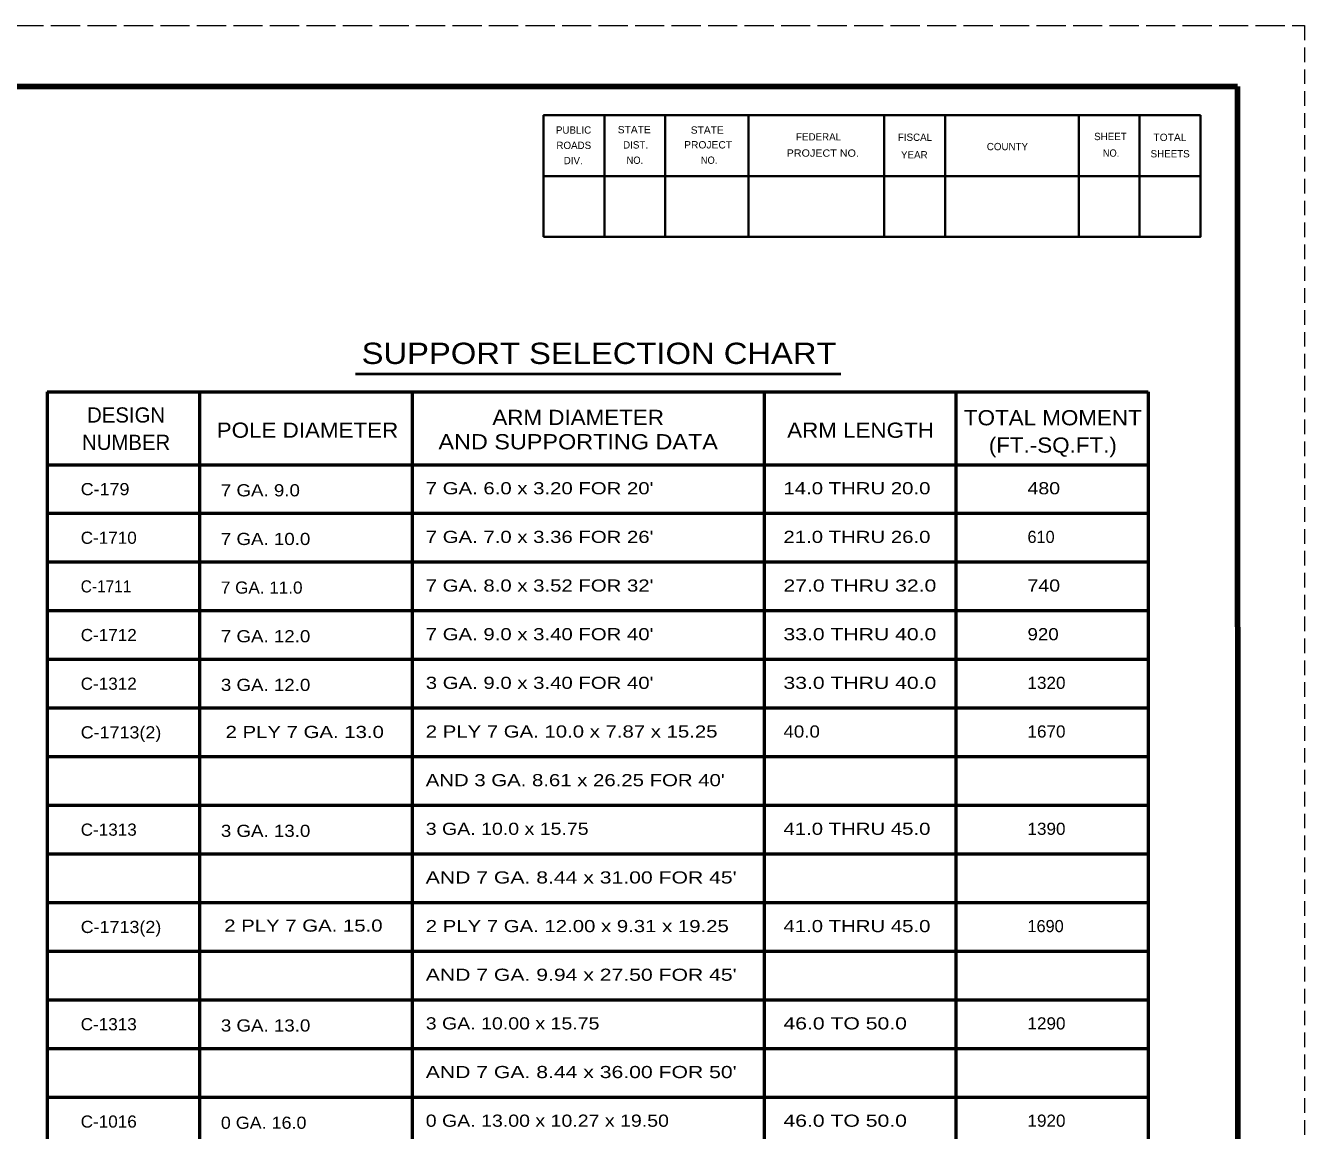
# Model space of a CAD drawing. Extents: x -2 to 679, y -1 to 439.
# Drawn here: x 468.4 to 678.5, y 257.8 to 439.5 of the extents above; entities that cross this region are included whole.
import ezdxf
from ezdxf.enums import TextEntityAlignment as Align

# ---------------------------------------------------------------- set-up
doc = ezdxf.new("R2010")
doc.units = 0
doc.header["$LTSCALE"] = 0.8
doc.linetypes.add('LONG_DASHED', pattern=[7.5, 6, -1.5])
doc.linetypes.add('MEDIUM_DASHED', pattern=[4.5, 3, -1.5])
doc.layers.add('1', color=7, linetype='Continuous', lineweight=35)
doc.layers.add('61', color=7, linetype='Continuous', lineweight=35)

msp = doc.modelspace()

# ---------------------------------------------------------------- linework, layer by layer
at = {"layer": '1', "linetype": 'MEDIUM_DASHED', "lineweight": 13}
msp.add_line((678.5362, 439.4573), (678.5162, -0.5627), dxfattribs=at)
at = {"layer": '1', "lineweight": 40}
msp.add_line((522.5808, 382.1754), (602.3572, 382.1754), dxfattribs=at)
at = {"layer": '1', "lineweight": 53}
for p, q in [((471.9098, 379.2496), (652.8795, 379.2496)), ((471.9098, 379.2496), (471.9098, 231.2496)), ((496.9098, 379.2496), (496.9098, 231.2496)), ((531.9098, 379.2496), (531.9098, 231.2496)), ((589.7653, 379.2496), (589.7653, 231.2496)), ((621.2241, 379.2496), (621.2241, 231.2496)), ((652.8795, 379.2496), (652.8795, 231.2496)), ((471.9098, 367.2496), (652.8795, 367.2496)), ((471.9098, 359.2496), (652.8795, 359.2496)), ((471.9098, 351.2496), (652.8795, 351.2496)), ((471.9098, 343.2496), (652.8795, 343.2496)), ((471.9098, 335.2496), (652.8795, 335.2496)), ((471.9098, 327.2496), (652.8795, 327.2496)), ((471.9098, 319.2496), (652.8795, 319.2496)), ((471.9098, 311.2496), (652.8795, 311.2496)), ((471.9098, 303.2496), (652.8795, 303.2496)), ((471.9098, 295.2496), (652.8795, 295.2496)), ((471.9098, 287.2496), (652.8795, 287.2496)), ((471.9098, 279.2496), (652.8795, 279.2496)), ((471.9098, 271.2496), (652.8795, 271.2496)), ((471.9098, 263.2496), (652.8795, 263.2496))]:
    msp.add_line(p, q, dxfattribs=at)
at = {"layer": '61', "linetype": 'LONG_DASHED', "lineweight": 13}
msp.add_line((-1.4838, 439.4573), (678.5362, 439.4573), dxfattribs=at)
at = {"layer": '61', "lineweight": 158}
msp.add_line((667.5562, 429.4573), (667.5762, 9.4173), dxfattribs=at)
at = {"layer": '61'}
for p, q in [((563.4762, 424.6973), (563.4762, 404.6973)), ((573.4762, 424.6973), (573.4762, 404.6973)), ((587.1562, 424.6973), (587.1562, 404.6973)), ((609.4762, 424.6973), (609.4762, 404.6973)), ((619.4762, 424.6973), (619.4762, 404.6973)), ((641.4562, 424.7173), (641.4562, 404.7173)), ((651.4562, 424.7173), (651.4562, 404.7173)), ((661.4762, 414.6773), (553.4562, 414.6973))]:
    msp.add_line(p, q, dxfattribs=at)
at = {"layer": '61', "lineweight": 158}
msp.add_lwpolyline([(667.5562, 429.4573), (28.5162, 429.4573), (28.5162, 9.4373)], dxfattribs=at)
at = {"layer": '61'}
for points in [[(661.4562, 424.7173), (553.4762, 424.6973), (553.4762, 404.6973)], [(661.4562, 424.7173), (661.4562, 404.7173), (553.4762, 404.6973)]]:
    msp.add_lwpolyline(points, dxfattribs=at)

# ---------------------------------------------------------------- texts
at = {"layer": '1'}
for s, height, width, p in [('SUPPORT SELECTION CHART', 3.5, 1.15, (562.6098, 383.8092)), ('ARM DIAMETER', 2.5, 1.1, (559.1706, 373.7715)), ('TOTAL MOMENT', 2.5, 1.1, (637.1848, 373.7212)), ('POLE DIAMETER', 2.5, 1.1, (514.685, 371.6755)), ('ARM LENGTH', 2.5, 1.1, (605.5759, 371.6684)), ('AND SUPPORTING DATA', 2.5, 1.15, (559.1705, 369.7715)), ('(FT.-SQ.FT.)', 2.5, 1.1, (637.1848, 369.2212)), ('2 PLY 7 GA. 13.0', 2, 1.25, (514.2298, 322.2994)), ('2 PLY 7 GA. 15.0', 2, 1.25, (514.0109, 290.4547))]:
    msp.add_text(s, height=height, dxfattribs=dict(at, width=width)).set_placement(p, align=Align.CENTER)
for s, p in [('DESIGN', (484.8761, 374.1737)), ('NUMBER', (484.8761, 369.6737))]:
    msp.add_text(s, height=2.5, dxfattribs=at).set_placement(p, align=Align.CENTER)
for s, width, p in [('C-179', 1.1, (477.4128, 362.2336)), ('7 GA. 9.0', 1.15, (500.4473, 362.037)), ("7 GA. 6.0 x 3.20 FOR 20'", 1.25, (534.1226, 362.3745)), ('14.0 THRU 20.0', 1.25, (592.9112, 362.3745)), ('480', 1.2, (633.0212, 362.3745)), ('C-1710', 1.05, (477.4128, 354.2336)), ('7 GA. 10.0', 1.15, (500.4473, 354.037)), ("7 GA. 7.0 x 3.36 FOR 26'", 1.25, (534.1226, 354.3745)), ('21.0 THRU 26.0', 1.25, (592.9112, 354.3745)), ('C-1711', 0.95, (477.4128, 346.2336)), ('7 GA. 11.0', 1.05, (500.4473, 346.037)), ("7 GA. 8.0 x 3.52 FOR 32'", 1.25, (534.1226, 346.3745)), ('27.0 THRU 32.0', 1.3, (592.9112, 346.3745)), ('740', 1.2, (633.0212, 346.3745)), ('C-1712', 1.05, (477.4128, 338.2336)), ('7 GA. 12.0', 1.15, (500.4473, 338.037)), ("7 GA. 9.0 x 3.40 FOR 40'", 1.25, (534.1226, 338.3745)), ('33.0 THRU 40.0', 1.3, (592.9112, 338.3745)), ('920', 1.15, (633.0212, 338.3745)), ('C-1312', 1.05, (477.4128, 330.2336)), ("3 GA. 9.0 x 3.40 FOR 40'", 1.25, (534.1226, 330.3745)), ('33.0 THRU 40.0', 1.3, (592.9112, 330.3745)), ('1320', 1.05, (633.0212, 330.3745)), ('3 GA. 12.0', 1.15, (500.4473, 330.037)), ('C-1713(2)', 1.1, (477.4128, 322.2336)), ('2 PLY 7 GA. 10.0 x 7.87 x 15.25', 1.25, (534.1226, 322.3745)), ('40.0', 1.15, (592.9112, 322.3745)), ('1670', 1.05, (633.0212, 322.3745)), ("AND 3 GA. 8.61 x 26.25 FOR 40'", 1.25, (534.1226, 314.3745)), ('C-1313', 1.05, (477.4128, 306.2336)), ('3 GA. 13.0', 1.15, (500.4473, 306.037)), ('3 GA. 10.0 x 15.75', 1.2, (534.1226, 306.3745)), ('41.0 THRU 45.0', 1.25, (592.9112, 306.3745)), ('1390', 1.05, (633.0212, 306.3745)), ("AND 7 GA. 8.44 x 31.00 FOR 45'", 1.3, (534.1226, 298.3745)), ('C-1713(2)', 1.1, (477.4128, 290.2336)), ('2 PLY 7 GA. 12.00 x 9.31 x 19.25', 1.25, (534.1226, 290.3745)), ('41.0 THRU 45.0', 1.25, (592.9112, 290.3745)), ("AND 7 GA. 9.94 x 27.50 FOR 45'", 1.3, (534.1226, 282.3745)), ('C-1313', 1.05, (477.4128, 274.2336)), ('3 GA. 13.0', 1.15, (500.4473, 274.037)), ('3 GA. 10.00 x 15.75', 1.2, (534.1226, 274.3745)), ('46.0 TO 50.0', 1.3, (592.9112, 274.3745)), ('1290', 1.05, (633.0212, 274.3745)), ("AND 7 GA. 8.44 x 36.00 FOR 50'", 1.3, (534.1226, 266.3745)), ('C-1016', 1.05, (477.4128, 258.2336)), ('0 GA. 16.0', 1.1, (500.4473, 258.037)), ('0 GA. 13.00 x 10.27 x 19.50', 1.2, (534.1226, 258.3745)), ('46.0 TO 50.0', 1.3, (592.9112, 258.3745)), ('1920', 1.05, (633.0212, 258.3745))]:
    msp.add_text(s, height=2, dxfattribs=dict(at, width=width)).set_placement(p)
for s, p in [('610', (633.0212, 354.3745)), ('1690', (633.0212, 290.3745))]:
    msp.add_text(s, height=2, dxfattribs=at).set_placement(p)
at = {"layer": '61'}
for s, rotation, p in [('PUBLIC', 0.033, (555.5162, 421.6773)), ('ROADS', 0.124, (555.5962, 419.1573)), ('DIST.', 0.056, (566.5562, 419.2373)), ('FEDERAL', 0.007, (594.9762, 420.5573)), ('FISCAL', 359.942, (611.7162, 420.4973)), ('SHEET', 0.059, (643.9762, 420.6173)), ('YEAR', 0.105, (612.2362, 417.5973)), ('COUNTY', 0.069, (626.3362, 418.9573)), ('SHEETS', 359.959, (653.2562, 417.7773)), ('DIV.', 359.932, (556.7962, 416.6573))]:
    msp.add_text(s, height=1.201, rotation=rotation, dxfattribs=at).set_placement(p)
for s, rotation, width, p in [('STATE', 0.059, 1.05, (565.6762, 421.7373)), ('STATE', 0.059, 1.05, (577.6762, 421.6773)), ('PROJECT', 359.908, 1.05, (576.5962, 419.2573)), ('TOTAL', 359.926, 1.05, (653.7162, 420.4773)), ('PROJECT NO.', 359.922, 1.1, (593.4362, 417.8973)), ('NO.', 359.852, 0.95, (645.3962, 417.8973)), ('NO.', 359.852, 0.95, (567.1362, 416.7173)), ('NO.', 0.225, 0.95, (579.3362, 416.7173))]:
    msp.add_text(s, height=1.201, rotation=rotation, dxfattribs=dict(at, width=width)).set_placement(p)

doc.saveas('drawing.dxf')
